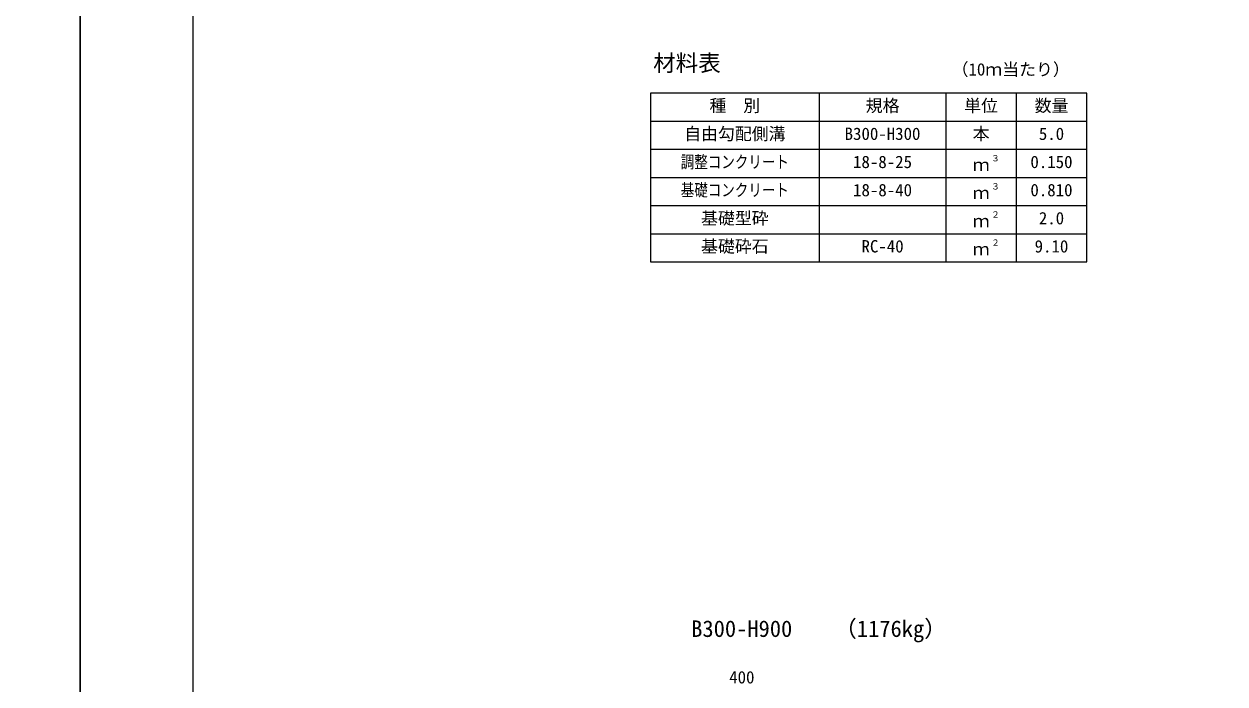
# Model space of a CAD drawing. Units: millimetres, scale not verified. Extents: x -16800 to 16800, y -5940 to 5940.
# Drawn here: x -200 to 4066, y 79 to 2425 of the extents above; entities that cross this region are included whole.
import ezdxf
from ezdxf.enums import TextEntityAlignment as Align

# ---------------------------------------------------------------- set-up
doc = ezdxf.new("R2010")
doc.units = ezdxf.units.MM
doc.header["$LTSCALE"] = 20
for name, color, linetype, lineweight in [('0-0_DIM', 7, 'Continuous', 25), ('0-1_Defpoints', 5, 'Continuous', 25), ('0-3_HYO', 3, 'Continuous', 25), ('0-4_HYO2', 4, 'Continuous', 25), ('0-6_TXT', 7, 'Continuous', 25), ('0-7_WAKU', 3, 'Continuous', 25)]:
    doc.layers.add(name, color=color, linetype=linetype, lineweight=lineweight)
doc.styles.add('ＭＳ ゴシック', font='')
doc.styles.get('ＭＳ ゴシック').set_extended_font_data('MS Gothic')

msp = doc.modelspace()

# ---------------------------------------------------------------- linework, layer by layer
at = {"layer": '0-1_Defpoints'}
for points in [[(-16800, -5940), (0, -5940), (0, 5940), (-16800, 5940)], [(0, -5940), (16800, -5940), (16800, 5940), (0, 5940)]]:
    msp.add_lwpolyline(points, close=True, dxfattribs=at)
at = {"layer": '0-3_HYO'}
for p, q in [((2625, 2179.66), (2625, 1579.66)), ((3075, 2179.66), (3075, 1579.66)), ((3325, 2179.66), (3325, 1579.66)), ((2025, 2079.66), (3575, 2079.66))]:
    msp.add_line(p, q, dxfattribs=at)
msp.add_lwpolyline([(2025, 1579.66), (3575, 1579.66), (3575, 2179.66), (2025, 2179.66)], close=True, dxfattribs=at)
at = {"layer": '0-4_HYO2'}
for p, q in [((2025, 1979.66), (3575, 1979.66)), ((2025, 1879.66), (3575, 1879.66)), ((2025, 1779.66), (3575, 1779.66)), ((2025, 1679.66), (3575, 1679.66))]:
    msp.add_line(p, q, dxfattribs=at)
at = {"layer": '0-7_WAKU'}
msp.add_lwpolyline([(400, -5540), (16400, -5540), (16400, 5540), (400, 5540)], close=True, dxfattribs=at)

# ---------------------------------------------------------------- texts
at = {"layer": '0-0_DIM', "style": 'ＭＳ ゴシック'}
msp.add_text('400', height=43.99, dxfattribs=at).set_placement((2305, 67.83), align=Align.BOTTOM_LEFT)
at = {"layer": '0-6_TXT', "style": 'ＭＳ ゴシック'}
for s, height, p in [('材料表', 58.65, (2035, 2239.66)), ('（10ｍ当たり）', 43.99, (3095, 2228.66)), ('種\u3000別', 43.99, (2235, 2099.66)), ('規格', 43.99, (2790, 2099.66)), ('単位', 43.99, (3140, 2099.66)), ('数量', 43.99, (3390, 2099.66)), ('自由勾配側溝', 43.99, (2145, 1999.66)), ('B300-H300', 43.99, (2715, 1999.66)), ('本', 43.99, (3170, 1999.66)), ('5.0', 43.99, (3405, 1999.66)), ('18-8-25', 43.99, (2745, 1899.66)), ('ｍ', 43.99, (3170, 1889.66)), ('３', 21.99, (3235.54, 1930.03)), ('0.150', 43.99, (3375, 1899.66)), ('18-8-40', 43.99, (2745, 1799.66)), ('ｍ', 43.99, (3170, 1789.66)), ('３', 21.99, (3235.54, 1830.03)), ('0.810', 43.99, (3375, 1799.66)), ('基礎型砕', 43.99, (2205, 1699.66)), ('２', 21.99, (3235.54, 1730.03)), ('2.0', 43.99, (3405, 1699.66)), ('ｍ', 43.99, (3170, 1689.66)), ('基礎砕石', 43.99, (2205, 1599.66)), ('RC-40', 43.99, (2775, 1599.66)), ('ｍ', 43.99, (3170, 1589.66)), ('２', 21.99, (3235.54, 1630.03)), ('9.10', 43.99, (3390, 1599.66)), ('B300-H900', 58.65, (2170, 228.77)), ('（1176kg）', 58.65, (2678.37, 228.77))]:
    msp.add_text(s, height=height, dxfattribs=at).set_placement(p, align=Align.BOTTOM_LEFT)
at = {"layer": '0-6_TXT', "style": 'ＭＳ ゴシック', "width": 0.8}
for s, p in [('調整コンクリート', (2133, 1899.66)), ('基礎コンクリート', (2133, 1799.66))]:
    msp.add_text(s, height=43.99, dxfattribs=at).set_placement(p, align=Align.BOTTOM_LEFT)

doc.saveas('drawing.dxf')
